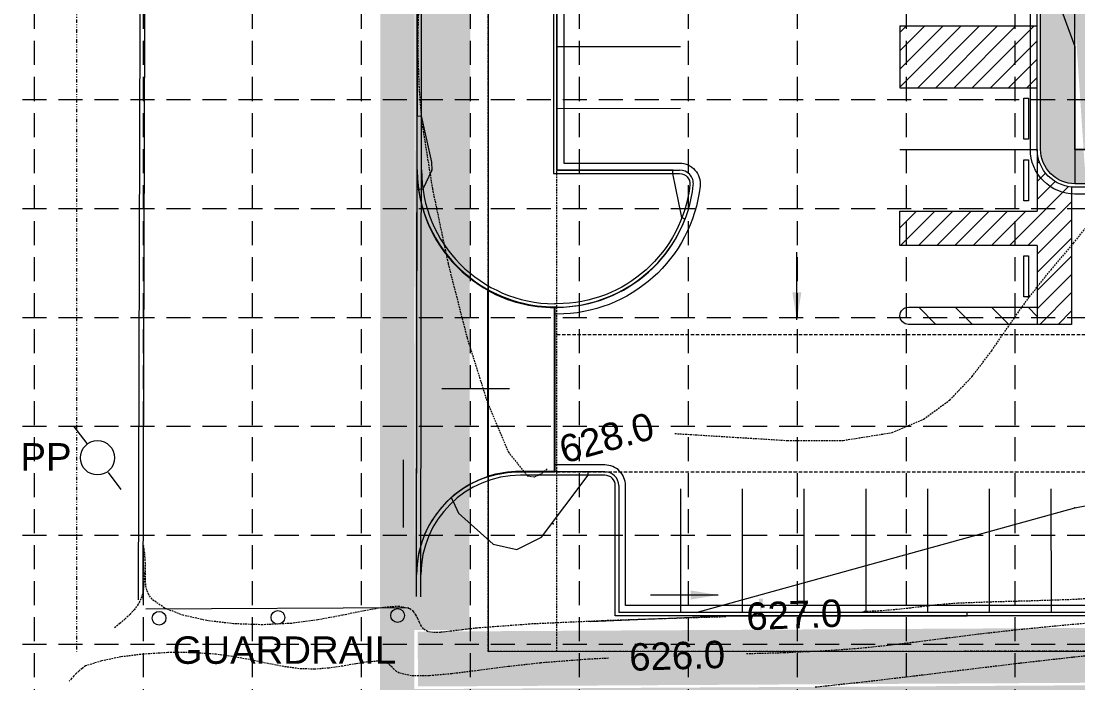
# Model space of a CAD drawing. Extents: x 299711 to 300729, y 199411 to 200048.
# Drawn here: x 299932 to 300086, y 199548.8 to 199645.3 of the extents above; entities that cross this region are included whole.
import ezdxf
from ezdxf.enums import TextEntityAlignment as Align

# ---------------------------------------------------------------- set-up
doc = ezdxf.new("R2010")
doc.units = 0
doc.header["$MEASUREMENT"] = 0
for name, pattern in [('DASHED', [0.75, 0.5, -0.25]), ('DIVIDE', [1.25, 0.5, -0.25, 0, -0.25, 0, -0.25]), ('DIVIDE2', [0.625, 0.25, -0.125, 0, -0.125, 0, -0.125]), ('HIDDEN', [0.375, 0.25, -0.125])]:
    doc.linetypes.add(name, pattern=pattern)
for name, color, linetype in [('11-CURB LINE', 8, 'Continuous'), ('13-GUTTER LINE', 8, 'Continuous'), ('BASE-30', 252, 'Continuous'), ('BASE-32', 252, 'Continuous'), ('BASE-34', 252, 'Continuous'), ('BASE-35', 252, 'Continuous'), ('BASE-52', 252, 'Continuous'), ('BASE-53', 252, 'Continuous'), ('BOUND-13', 7, 'Continuous'), ('BOUND-17', 7, 'Continuous'), ('BOUND-30', 7, 'Continuous'), ('CONT-1', 252, 'Continuous'), ('CONT-2', 252, 'Continuous'), ('EROSION BLANKET', 84, 'Continuous'), ('GRID', 254, 'HIDDEN'), ('Hide-Mark', 7, 'Continuous'), ('LIMITS OF DISTURBANCE', 1, 'HIDDEN'), ('PRO-AREA', 2, 'Continuous'), ('PRO-BLDG', 6, 'Continuous'), ('PRO-CONCRETE', 5, 'Continuous'), ('PRO-CURB', 5, 'Continuous'), ('PRO-FIRELANE', 1, 'DASHED'), ('PRO-GRADE', 2, 'Continuous'), ('PRO-GRADE-ARROWS', 5, 'Continuous'), ('PRO-GUTTER LIP', 8, 'Continuous'), ('PRO-LAYDOWN-CURB', 5, 'Continuous'), ('PRO-PARKING', 6, 'Continuous'), ('PRO-PARKING-STOPS', 6, 'Continuous'), ('PRO-SIDEWALK', 6, 'Continuous'), ('SILT FENCE', 200, 'Continuous')]:
    doc.layers.add(name, color=color, linetype=linetype)
doc.styles.get("Standard").update_dxf_attribs({"font": 'ARIAL.TTF'})

# ---------------------------------------------------------------- blocks, each defined once
blk = doc.blocks.new('PP')
at = {"layer": 'BASE-52', "color": 0, "linetype": 'Continuous', "lineweight": 0}
for p, q in [((0.04129999999895517, 0.03060000000004948), (0.09199999999873398, 0.06930000000102154)), ((-0.09200000000055297, -0.06929999999920256), (-0.04269999999996799, -0.0319999999992433))]:
    blk.add_line(p, q, dxfattribs=at)
blk.add_circle((-1.599995266587939e-05, 2.000002496060915e-06), 0.04999718384694068, dxfattribs=at)

msp = doc.modelspace()

# ---------------------------------------------------------------- hatches: boundary and pattern name
at = {"layer": 'PRO-CONCRETE', "linetype": 'Continuous', "lineweight": 0}
h = msp.add_hatch(dxfattribs=at)
h.set_pattern_fill('AR-CONC', style=0)
h.set_pattern_definition([(140, (0, 0), (0.6275213498259531, 7.172601826007535), [0.75, -8.25]), (85.00000000000001, (0, 0), (-7.521921337000118, -1.387513336129998), [0.6, -6.6]), (190.4514, (0.05229340000000016, 0.5977168), (-6.894395420609534, 5.785093817140218), [0.6374019000000001, -7.01142112]), (136.1842, (-2, 5.665498452323003e-16), (1.655190143290184, 10.67241048625644), [1.125, -12.375]), (186.6356, (-1.86206693, 0.8893674500000005), (-9.741178709004416, 9.346627055487037), [0.95610288, -10.51713]), (81.18420000000005, (-2, 5.665498452323003e-16), (-9.741186009253244, 9.346619451336275), [0.9, -9.9]), (111, (-1.5, 1), (4.02618890665339, 5.969070521184616), [0.75, -8.25]), (56.00000000000004, (-1.5, 1), (-7.251500450468529, 2.433153319215819), [0.6, -6.6]), (161.4514, (-1.16448394, 1.49742233), (-3.225304967099522, 8.402226285814901), [0.6374019000000001, -7.01142112]), (127.5, (0, 0), (-3.328938538313115, 0.1215985531729076), [0, -6.52, 0, -6.7, 0, -6.625]), (97.5, (0, 0), (-3.944117118823601, 2.630695374421487), [0, -3.82, 0, -6.37, 0, -2.525]), (57.49999999999999, (-6.317030774340149e-16, -2.23), (0.2255487173437995, 5.338224361724091), [0, -2.5, 0, -7.8, 0, -10.35]), (47.49999999999997, (-9.149780000501651e-16, -3.23), (-1.001049823323175, 5.831861693423862), [0, -3.25, 0, -5.18, 0, -7.35])])
h.paths.add_polyline_path([(300085.5609040498, 199702.5928828771), (300109.5600395563, 199726.596555566), (300205.5600384322, 199726.6112463838), (300205.5636393176, 199626.6112464487), (300085.5636407227, 199626.5928829263)], flags=16)
edge = h.paths.add_edge_path()
edge.add_line((300080.561782477, 199681.0957867781), (300080.5608294824, 199708.9161629807))
edge.add_line((300080.5608294824, 199708.9161629807), (300097.1956801169, 199725.7881061535))
edge.add_arc((300111.0814821058, 199712.0974340324), 19.5000000000099, 90.00839598441308, 135.4054155456093, ccw=False)
edge.add_line((300111.0786246231, 199731.5974338231), (300205.5593057432, 199731.6112787928))
edge.add_arc((300205.5600384311, 199726.6112788465), 5.000000000015691, 0.002063155355813251, 90.00839598472078, ccw=False)
edge.add_line((300210.5600384278, 199726.6114588908), (300210.5636393143, 199626.611426493))
edge.add_arc((300205.5636393175, 199626.6112464487), 5.000000000040174, -89.9912320634499, 0.0020631556893135894, ccw=False)
edge.add_line((300205.5644044643, 199621.6112465072), (300103.5614805069, 199621.5956370656))
edge.add_line((300103.5614805069, 199621.5956370656), (300085.5644146384, 199621.5928829863))
edge.add_arc((300085.5636494916, 199626.5928829277), 4.999999999958944, 180.0019626825393, 270.00876793588316, ccw=False)
edge.add_line((300080.5636494946, 199626.5927116513), (300080.5621079021, 199671.5957859069))
edge.add_line((300080.5621079021, 199671.5957859069), (300080.561782477, 199681.0957867781))
edge = h.paths.add_edge_path(flags=16)
edge.add_line((300083.0778455308, 199682.4025297165), (300083.0778455308, 199673.4359374441))
edge.add_line((300095.9552985314, 199624.1040160578), (300086.988706259, 199624.1040160578))
h.paths.add_polyline_path([(300082.4001531308, 199678.2188945849), (300083.7249312616, 199678.2225075221), (300083.0778455308, 199673.4359374441)], flags=24)
h.paths.add_polyline_path([(300091.7716633998, 199624.7817084578), (300091.7752763371, 199623.456930327), (300086.988706259, 199624.1040160578)], flags=24)
at = {"layer": 'PRO-PARKING', "linetype": 'Continuous', "lineweight": 0}
h = msp.add_hatch(dxfattribs=at)
h.set_pattern_fill('ANSI31', scale=15, angle=360, style=0)
h.set_pattern_definition([(44.99999999999996, (-187.2939534330508, 13.14247003031778), (-1.325825214724776, 1.325825214724777), [])])
h.paths.add_polyline_path([(300080.063341092, 199635.5957688002), (300080.0630327946, 199644.5957687949), (300060.0629924684, 199644.5950486164), (300060.0633165481, 199635.5950486223)])
h = msp.add_hatch(dxfattribs=at)
h.set_pattern_fill('ANSI31', scale=15, style=0)
h.set_pattern_definition([(45, (599.630738422391, 0), (-1.325825214724776, 1.325825214724777), [])])
h.paths.add_polyline_path([(300085.0644877125, 199621.1155808985, -0.3878285197881163), (300080.0636494948, 199626.5926902395), (300080.0639646948, 199617.5957688109), (300060.0636494948, 199617.5950486225), (300060.0636494948, 199612.5957687966), (300080.0636494948, 199612.5957687964), (300080.0646964261, 199601.0955797112), (300085.0675513131, 199601.0958899332)])
h = msp.add_hatch(dxfattribs=at)
h.set_pattern_fill('ANSI31', scale=30, angle=180, style=0)
h.set_pattern_definition([(315, (0, 0), (2.651650429449554, 2.651650429449552), [])])
edge = h.paths.add_edge_path()
edge.add_line((300080.0636494947, 199601.0955796462), (300061.313727006, 199601.0944169821))
edge.add_arc((300061.3136494947, 199602.3444169797), 1.249999999987583, 180, 270.0035528563012, ccw=False)
edge.add_arc((300061.314326374, 199602.3444169797), 1.250676879193634, 90.03307102257628, 180, ccw=False)
edge.add_line((300061.3136044855, 199603.5950936505), (300080.0636494947, 199603.5950936505))
edge.add_line((300080.0636494947, 199603.5950936505), (300080.0636494947, 199601.0955796462))

# ---------------------------------------------------------------- linework, layer by layer
at = {"layer": '11-CURB LINE', "linetype": 'Continuous', "lineweight": 0}
msp.add_lwpolyline([(299990.2325, 199561.37), (299990.3995000001, 199673.4611), (299990.2490000001, 199766.4253), (299990.1780000001, 199865.424), (299990.2692, 200025.7839)], dxfattribs=at)
at = {"layer": '13-GUTTER LINE', "linetype": 'Continuous', "lineweight": 0}
msp.add_lwpolyline([(299989.5841000001, 199561.3972), (299989.7687000001, 199673.5183), (299989.5127000001, 199766.3199), (299989.4972, 199865.2719), (299989.5135000001, 200007.5674), (299989.5700000001, 200025.9024)], dxfattribs=at)
at = {"layer": 'BASE-30', "linetype": 'Continuous', "lineweight": 0}
msp.add_lwpolyline([(299949.4017, 199907.4762), (299949.3925, 199799.8065), (299949.4228000001, 199696.0981), (299949.063, 199560.9121)], dxfattribs=at)
at = {"layer": 'BASE-32', "linetype": 'Continuous', "lineweight": 0}
msp.add_lwpolyline([(299950.0893000001, 199907.457), (299950.0996, 199799.689), (299950.0943000001, 199696.2038), (299949.7055, 199561.0012)], dxfattribs=at)
at = {"layer": 'BASE-34', "linetype": 'Continuous', "lineweight": 0}
msp.add_line((299950.1564, 199559.6284), (299988.5103, 199559.8128), dxfattribs=at)
for centre in [(299952.092412459, 199558.2358260073), (299969.4017213115, 199558.3722203297), (299986.8473239345, 199558.6450089744)]:
    msp.add_circle(centre, 1, dxfattribs=at)
at = {"layer": 'BOUND-13', "color": 7, "linetype": 'DIVIDE2', "lineweight": 0}
msp.add_lwpolyline([(300000.0726, 199553.4082), (300000.0054794855, 200000.0081949553), (300516.8484109867, 199985.027281869), (300516.8484109867, 199553.487281869), (300000.0726, 199553.4082)], dxfattribs=at)
at = {"layer": 'BOUND-17', "color": 7, "linetype": 'HIDDEN', "lineweight": 0}
msp.add_lwpolyline([(300010.0725998841, 199553.4097302927), (300010.0055231636, 199999.7183394208)], dxfattribs=at)
at = {"layer": 'BOUND-30', "color": 7, "linetype": 'DIVIDE', "lineweight": 0}
msp.add_line((299940.0190876217, 199909.4591784448), (299940.0726006776, 199553.3991824641), dxfattribs=at)
at = {"layer": 'CONT-1', "color": 25, "linetype": 'HIDDEN', "lineweight": 0}
msp.add_lwpolyline([(300091.878, 199553.2146), (300085.2644, 199552.5437), (300077.5434, 199551.6684), (300069.7458, 199550.7262), (300062.0538000001, 199549.7848), (300054.6497000001, 199548.9123), (300047.7159000001, 199548.1763)], dxfattribs=at)
at = {"layer": 'CONT-2', "color": 43, "linetype": 'HIDDEN', "lineweight": 0}
for points in [[(299989.9331, 199648.2121), (299989.8155, 199644.4216), (299989.8041000001, 199640.3325), (299989.9603, 199635.8175), (299990.3452, 199630.749), (299991.9212, 199620.8749), (299994.2121000001, 199609.9355), (299996.9793000001, 199599.1043), (299999.9842000001, 199589.5545), (300002.9883, 199582.4593), (300005.7529, 199578.9919), (300006.8097, 199578.8532), (300007.8725000001, 199579.3674), (300008.6482000001, 199580.011)], [(300027.2444, 199585.1742), (300035.2295, 199584.6822), (300043.6852000001, 199584.1567), (300051.7875, 199584.1767), (300058.9093000001, 199585.3091), (300063.5067, 199587.2737), (300067.3177, 199590.0637), (300070.5538000001, 199593.4615), (300073.4266000001, 199597.2499), (300076.1478, 199601.2112), (300078.9290000001, 199605.1282), (300082.0887, 199609.0541), (300085.3480000001, 199612.909), (300088.5041, 199616.9136)], [(300034.6599, 199558.4408), (300028.143, 199558.2463), (300016.7661000001, 199557.8692), (300006.4776, 199557.4057), (299998.422, 199556.8084), (299996.2661000001, 199556.5591), (299994.5087000001, 199556.3353), (299993.1079000001, 199556.1863), (299992.0212, 199556.1611), (299991.2065, 199556.3089), (299990.6215000001, 199556.6789), (299990.3127, 199557.1017), (299990.0564000001, 199557.617), (299989.8072, 199558.1754), (299989.5195000001, 199558.7272), (299989.1476, 199559.2231), (299988.6461, 199559.6135), (299987.0671, 199559.9739), (299984.8293, 199559.8257), (299982.0382000001, 199559.3367), (299978.7992000001, 199558.6743), (299975.2178, 199558.0062), (299971.3995000001, 199557.4999), (299967.1486, 199557.2883), (299962.958, 199557.4324), (299959.0411, 199557.9041), (299955.6113, 199558.6756), (299952.882, 199559.7189), (299951.0666, 199561.0061), (299950.5957000001, 199561.6543), (299950.3077000001, 199562.3415), (299950.1592000001, 199563.0632), (299950.1066000001, 199563.8153), (299950.1067000001, 199564.5932), (299950.1159, 199565.3925), (299950.0986, 199566.2242), (299950.0547, 199567.0222), (299949.9935, 199567.7347), (299949.9246, 199568.3101), (299949.8575, 199568.6966), (299949.8018, 199568.8423), (299949.7662, 199568.7238), (299949.7479, 199568.383), (299949.7450000001, 199567.8652), (299949.7558, 199567.2158), (299949.7784000001, 199566.4803), (299949.811, 199565.7039), (299949.8508, 199564.8863), (299949.8784, 199564.0789), (299949.8726000001, 199563.2867), (299949.8122, 199562.515), (299949.6759, 199561.7688), (299949.4425000001, 199561.0533), (299949.0369000001, 199560.2734), (299948.5013000001, 199559.5329), (299947.8616000001, 199558.8239), (299947.144, 199558.1384), (299946.3743, 199557.4687), (299945.5787, 199556.8068)], [(300091.8659, 199561.3584), (300085.4383, 199560.9727), (300079.0550000001, 199560.7546), (300073.2330000001, 199560.6054), (300068.4893, 199560.4262), (300066.4988000001, 199560.2848), (300064.8024, 199560.1146), (300063.2201, 199559.9248), (300061.5722000001, 199559.7248), (300059.6791000001, 199559.5238), (300057.361, 199559.3314), (300054.6451, 199559.1912)], [(300093.9934, 199558.0642), (300085.0438, 199557.3076), (300076.8623, 199556.5104), (300071.5277, 199555.9044), (300066.7907, 199555.3136), (300062.4319, 199554.7569), (300058.2316000001, 199554.2534), (300053.9704, 199553.8218), (300049.4287, 199553.4811), (300043.1873, 199553.1951), (300037.5849, 199553.0379)], [(300017.5957000001, 199552.4054), (300014.659, 199552.2645), (300007.6646, 199551.717), (300002.9666, 199551.1877), (299998.6213000001, 199550.6283), (299994.7450000001, 199550.1468), (299991.4544, 199549.8514), (299988.8659, 199549.8503), (299987.096, 199550.2516), (299986.6864000001, 199550.5009), (299986.3542000001, 199550.7878), (299986.0636000001, 199551.0879), (299985.7786, 199551.3769), (299985.4633000001, 199551.6305), (299985.0816, 199551.8242), (299983.9817000001, 199551.983), (299982.5207000001, 199551.876), (299980.7834, 199551.6045), (299978.8548, 199551.2696), (299976.8194, 199550.9724), (299974.7622000001, 199550.8143), (299972.496, 199550.891), (299970.2534, 199551.1909), (299967.9784, 199551.6326), (299965.615, 199552.1349), (299963.107, 199552.6165), (299960.3985, 199552.9962), (299956.9485000001, 199553.2268), (299953.3507000001, 199553.2255), (299949.8086, 199553.0113), (299946.5256000001, 199552.6032), (299943.7051, 199552.0199), (299941.3802, 199551.2921), (299940.8742, 199550.9384), (299940.4288000001, 199550.5751), (299940.0317000001, 199550.2042), (299939.671, 199549.8276), (299939.3345000001, 199549.4472), (299939.0101, 199549.0648)]]:
    msp.add_lwpolyline(points, dxfattribs=at)
at = {"layer": 'EROSION BLANKET', "const_width": 8, "flags": 128}
msp.add_lwpolyline([(299993.2896509287, 199556.5283338439), (299993.858844731, 199884.7712638819)], dxfattribs=at)
at = {"layer": 'GRID', "color": 252, "linetype": 'HIDDEN', "lineweight": 0, "ltscale": 14}
for p, q in [((299933.8916968158, 200030.9084836234), (299933.8916968158, 199474.9945918093)), ((299949.7729468159, 200030.9084836234), (299949.7729468159, 199474.9945918093)), ((299965.654196816, 200030.9084836234), (299965.654196816, 199474.9945918093)), ((299981.5354468161, 200030.9084836234), (299981.5354468161, 199474.9945918093)), ((299997.4166968162, 200030.9084836234), (299997.4166968162, 199474.9945918093)), ((300013.2979468163, 200030.9084836234), (300013.2979468163, 199474.9945918093)), ((300029.1791968163, 200030.9084836234), (300029.1791968163, 199474.9945918093)), ((300045.0604468164, 200030.9084836234), (300045.0604468164, 199474.9945918093)), ((300060.9416968165, 200030.9084836234), (300060.9416968165, 199474.9945918093)), ((300076.8229468166, 200030.9084836234), (300076.8229468166, 199474.9945918093)), ((299727.4354468149, 199633.8772336215), (300712.0729468195, 199633.8772336215)), ((299727.4354468149, 199617.9959836215), (300712.0729468195, 199617.9959836215)), ((299727.4354468149, 199602.1147336214), (300712.0729468195, 199602.1147336214)), ((299727.4354468149, 199586.2334836213), (300712.0729468195, 199586.2334836213)), ((299727.4354468149, 199570.3522336212), (300712.0729468195, 199570.3522336212)), ((299727.4354468149, 199554.4709836211), (300712.0729468195, 199554.4709836211))]:
    msp.add_line(p, q, dxfattribs=at)
at = {"layer": 'Hide-Mark', "linetype": 'Continuous', "lineweight": 0}
msp.add_line((300009.7142113635, 199580.5892808631, 8.210539994245314e-08), (300009.7374008643, 199602.5899825235), dxfattribs=at)
at = {"layer": 'Hide-Mark', "linetype": 'Continuous', "lineweight": 0, "flags": 128}
for points in [[(300000.0646865091, 199606.062220934), (300000.070056975, 199578.8887762298), (300000.070056975, 199578.8887762298, 0.3265805446984829), (299989.5997513082, 199564.6111619707), (299989.6975510521, 199623.6193780859, 0.2740036375050919), (300000.0646865084, 199606.062220934, -8.38612539140009e-05)], [(300080.0636494947, 199601.0955796462), (300061.313727006, 199601.0944169821, -0.4142317245088287), (300060.0636494948, 199602.3444169797, -0.4140445150392894), (300061.3136044855, 199603.5950936505), (300080.0636494947, 199603.5950936505), (300080.0636494947, 199601.0955796462)]]:
    msp.add_lwpolyline(points, format="xyb", dxfattribs=at)
at = {"layer": 'Hide-Mark', "linetype": 'Continuous', "flags": 128}
msp.add_lwpolyline([(300009.7005346994, 199603.5895811531), (300009.7026999504, 199579.5892745134), (300004.5974801902, 199579.5888139326, 0.07685932854846417), (300000.0700570227, 199578.8885350957), (300000.0646865091, 199606.062220934, 0.1263352185071774), (300009.7005346994, 199603.5895811531, 1.696353843986103)], format="xyb", dxfattribs=at)
at = {"layer": 'LIMITS OF DISTURBANCE', "ltscale": 70, "const_width": 5, "flags": 128}
msp.add_lwpolyline([(299986.8076923638, 199545.3965010106), (300521.5123250554, 199548.4156873148), (300520.2519205305, 199915.5144778489), (299987.0233927782, 199913.9474668966), (299986.7753130164, 199550.4809428742)], close=True, dxfattribs=at)
at = {"layer": 'PRO-AREA', "color": 7, "linetype": 'Continuous', "lineweight": 0, "flags": 128}
msp.add_lwpolyline([(300000.0726, 199553.4082), (300258.4605054933, 199553.4477409345), (300258.4269452361, 199992.5177384121), (300000.0054794855, 200000.0081949553), (299999.9816000001, 199931.9841), (300000.0726, 199553.4082)], dxfattribs=at)
at = {"layer": 'PRO-BLDG', "color": 7, "linetype": 'Continuous', "lineweight": 0, "flags": 128}
msp.add_lwpolyline([(300085.5609040498, 199702.5928828771), (300109.5600395563, 199726.596555566), (300205.5600384322, 199726.6112463838), (300205.5636393176, 199626.6112464487), (300085.5636407227, 199626.5928829263)], close=True, dxfattribs=at)
at = {"layer": 'PRO-CONCRETE', "color": 7, "linetype": 'Continuous', "lineweight": 0}
for p, q in [((300010.0631236851, 199640.5960386816), (300010.0631195998, 199640.7153007998)), ((300080.0631697241, 199640.598436552), (300080.0631656388, 199640.7176986702)), ((300010.063523585, 199630.3246766111), (300010.063523585, 199630.4421896507)), ((300025.7309914576, 199623.590245108), (300025.5968760855, 199623.590245108)), ((300009.7005346994, 199603.5895811531, -2.772784867439023e-08), (300009.7026999504, 199579.5892745135, 3.361022166679418e-08)), ((300009.7024421748, 199584.6902210095), (300009.7024421748, 199584.8622700826)), ((300024.4593436237, 199559.095330627), (300024.3418360575, 199559.095330627))]:
    msp.add_line(p, q, dxfattribs=at)
msp.add_solid([(300039.4649627533, 199561.0959799679), (300040.1316294199, 199561.0959799679), (300039.7982960866, 199559.0959799679)], dxfattribs=at)
at = {"layer": 'PRO-CURB', "color": 7, "linetype": 'Continuous', "lineweight": 0}
for p, q in [((300010.0585540991, 199758.5896358766, -1.044428656430098e-07), (300010.0637819794, 199623.5896359777)), ((300010.0638302909, 199623.5896359795), (300027.9523741126, 199623.5903287104, 1.138999573285298e-08)), ((300010.0668361508, 199603.5896362053), (300009.7005347001, 199603.5895811531)), ((300009.7026999504, 199579.5892745135), (300004.5974801902, 199579.5888139326)), ((300017.0688679172, 199579.5899390718, 8.210539994245314e-08), (300009.7026999504, 199579.5892745135)), ((300009.7143456077, 199579.0892808691, 3.310490336245227e-08), (300004.7455543703, 199579.0888361813)), ((300019.0691685017, 199577.5899390944, 8.210539994245314e-08), (300019.0694092304, 199559.0950681157)), ((300255.0644665023, 199559.1064062412), (300019.0694092304, 199559.0950681157))]:
    msp.add_line(p, q, dxfattribs=at)
at = {"layer": 'PRO-CURB', "color": 7, "linetype": 'Continuous', "lineweight": 0, "elevation": -9.971619470468054e-08, "flags": 128}
msp.add_lwpolyline([(300027.5585293989, 199759.0903135606), (300009.5580698987, 199759.0896164958), (300009.5643017239, 199623.089616635)], dxfattribs=at)
at = {"layer": 'PRO-CURB', "color": 7, "linetype": 'Continuous', "lineweight": 0, "flags": 128}
msp.add_lwpolyline([(300009.5638060527, 199623.0896166158), (300027.9523934749, 199623.0903287107, -0.4472135954965746), (300029.4431700002, 199621.4237197729, -0.3819340503716016), (300010.0667610046, 199604.0896361998), (300009.7089324925, 199604.0900133634)], format="xyb", dxfattribs=at)
at = {"layer": 'PRO-CURB', "color": 7, "linetype": 'Continuous', "lineweight": 0, "elevation": 8.210539994245314e-08, "flags": 128}
msp.add_lwpolyline([(300255.5640639483, 199558.6064543161), (300018.5694318864, 199558.5951050154), (300018.5691685016, 199577.5899390943, 0.414257582635255), (300017.0689430633, 199579.0899390774), (300009.7143456077, 199579.0892808691)], format="xyb", dxfattribs=at)
at = {"layer": 'PRO-CURB', "color": 7, "linetype": 'Continuous', "lineweight": 0}
for centre, radius, start, end in [((300009.6975288554, 199623.5895809272, -2.772784867439023e-08), 20, 179.9146373968566, 270.0086111109737), ((300009.8356420131, 199623.5896016847, 2.35525445609742e-07), 19.50000000013457, 179.9146373970661, 269.6276937514278), ((300027.9524515622, 199621.5903287119, 1.138999573285298e-08), 2, 353.6228485609535, 90.00221876927668), ((300010.0638303059, 199623.5896359795, 1.138999573285298e-08), 20, 270.0086111111, 353.6228485612118), ((300004.5997346606, 199564.588814102), 15, 90.00861111131418, 179.9146373979466), ((300017.0691685017, 199577.5899390944, 8.210539994245314e-08), 2, 2.224098277653808e-10, 90.00861111111736), ((300004.7477336078, 199564.588836345), 14.5, 90.00861111117548, 179.9146373968132)]:
    msp.add_arc(centre, radius, start, end, dxfattribs=at)
at = {"layer": 'PRO-FIRELANE', "color": 7, "lineweight": 0, "flags": 128}
for points in [[(300010.065659357, 199579.5899390717), (300190.0699600694, 199579.5899390718, 0.4142135623730951), (300235.0699600694, 199624.5899390718), (300235.0699600694, 199726.0674415943, 0.4142135774679725), (300190.0699577502, 199771.0674415942), (300099.7228951477, 199771.0674369379, -0.1771712311934794), (300083.5905767453, 199776.9690510236, 0.1771712179035607), (300054.5524059401, 199787.5919563777), (300010.0404099575, 199787.5919563777)], [(300010.065659357, 199599.5899390717), (300190.0699600694, 199599.5899390718, 0.414213562373095), (300215.0699600694, 199624.5899390718), (300215.0699600694, 199726.0674415943, 0.4142135774683302), (300190.069958781, 199751.0674415942), (300099.7228961784, 199751.0674369379, -0.1771712311930219), (300070.6847230541, 199761.6903422921, 0.1771712179036276), (300054.5524059401, 199767.5919563777), (300010.0404099575, 199767.5919563777)]]:
    msp.add_lwpolyline(points, format="xyb", dxfattribs=at)
at = {"layer": 'PRO-GRADE', "color": 25, "linetype": 'Continuous', "lineweight": 0, "flags": 128}
for points in [[(300014.9235811995, 199557.7861939774), (300034.3963568535, 199558.595862942), (300069.8528496442, 199558.5975608977), (300069.8469706961, 199559.097512837), (300030.3572221656, 199559.0956115754), (300085.5644059477, 199574.3438777575), (300205.5644044642, 199597.744059911), (300238.2540640242, 199641.2634502293), (300228.288770622, 199730.3337803973), (300211.6140639485, 199751.8359065572), (300216.3503987723, 199781.1358705562), (300213.3266671427, 199802.1012259775), (300137.1780244738, 199822.072949355), (300065.4345463308, 199863.8031798639), (300029.4221513003, 199882.1217330358), (300027.1592566774, 199884.0589607887), (300028.0392566763, 199884.0590031569, 0.418683825763582), (300030.0702580943, 199886.0590533115), (300030.0700435218, 199894.8783697775), (300029.5700435221, 199894.8783576126), (300023.9545302881, 199898.9570319147), (300011.5888, 199936.2027)], [(299989.5967902207, 199743.55723997), (299989.6994496403, 199631.4574846862), (299990.2890414446, 199631.4885158171), (299991.7679810649, 199624.7391771627), (299991.8550886586, 199623.576848914), (299990.537008237, 199620.7944747859), (299989.9008611526, 199620.7449460003, 0.7655704467642185), (300028.7306679184, 199616.4098606662), (300028.2688795493, 199616.6538408407), (300026.9611487949, 199623.0902903249), (300026.9823741132, 199623.5902911473), (300010.0638302909, 199623.5896359795), (300010.0570827415, 199656.6561974911)], [(299994.9563981656, 199575.283683247), (299995.7107629354, 199573.5421679996), (300000.7915482152, 199569.062706308), (300004.2149653854, 199568.2706803548), (300007.8176686924, 199570.0454614029), (300014.6089430731, 199579.0897189168), (300014.6088979645, 199579.5897171391), (300004.5974802769, 199579.5888139326, 0.1832584366602994), (299994.6524852978, 199575.8161125355), (299994.9563981656, 199575.283683247)]]:
    msp.add_lwpolyline(points, format="xyb", dxfattribs=at)
msp.add_lwpolyline([(300080.0626217313, 199656.595768788), (300085.5631004788, 199641.5959659674), (300085.5636408391, 199626.5928829263), (300090.0036494397, 199626.593562378)], dxfattribs=at)
at = {"layer": 'PRO-GRADE', "color": 25, "linetype": 'Continuous', "lineweight": 0}
for p in [(300085.5631004788, 199641.5959659674), (299990.2890414446, 199631.4885158171, 2.35525445609742e-07), (299991.8550886586, 199623.576848914, 2.35525445609742e-07), (300026.9823741132, 199623.5902911473, 1.077240022184789e-08), (299989.9008611526, 199620.7449460003, -2.772784867439024e-08), (300028.2688795493, 199616.6538408407, -2.388425085905618e-07), (300014.6089430731, 199579.0897189168, 8.210539994245314e-08), (299994.9564145097, 199575.2836982104), (300085.5644059477, 199574.3438777575), (300009.5100392959, 199572.0255449234), (300069.8469706961, 199559.097512837)]:
    msp.add_point(p, dxfattribs=at)
at = {"layer": 'PRO-GRADE-ARROWS', "color": 7, "linetype": 'Continuous', "lineweight": 0}
for p, q in [((300045.0410953101, 199601.7687184882, -5.953816763258971e-08), (300045.0407147419, 199611.5962175181, -5.953816763258971e-08)), ((299993.3124429735, 199591.7405095136), (300003.1399420034, 199591.7408900819)), ((299987.7187622503, 199571.492075296), (299987.718381682, 199581.3195743258)), ((300033.5566190621, 199561.6281064264, 8.210539994245314e-08), (300023.7291200278, 199561.627867325, 8.210539994245314e-08))]:
    msp.add_line(p, q, dxfattribs=at)
for points in [[(300044.3742737447, 199605.7686894438, -5.953816763258971e-08), (300045.7076070771, 199605.7687410769, -5.953816763258971e-08), (300045.0410953102, 199601.7687152633, -5.953816763258971e-08)], [(299997.312413929, 199592.407331079), (299997.3124655621, 199591.0739977466), (299993.3124397486, 199591.7405095135)], [(299987.0519406848, 199575.4920462515), (299988.3852740172, 199575.4920978846), (299987.7187622504, 199571.4920720711)], [(300029.556638508, 199560.9613424406, 8.210539994245314e-08), (300029.5566060683, 199562.2946757736, 8.210539994245314e-08), (300033.556622287, 199561.6281064264, 8.210539994245314e-08)]]:
    msp.add_solid(points, dxfattribs=at)
at = {"layer": 'PRO-GUTTER LIP', "linetype": 'Continuous', "lineweight": 0, "elevation": -9.971619470468054e-08, "flags": 128}
msp.add_lwpolyline([(300027.5585874862, 199757.5903135617), (300011.0581386309, 199757.5896745846), (300011.0642329894, 199624.5896747207)], dxfattribs=at)
at = {"layer": 'PRO-GUTTER LIP', "linetype": 'Continuous', "lineweight": 0, "flags": 128}
for points in [[(300065.1077541019, 199695.3793297839), (300096.1275415023, 199726.8412347782, -0.2007138559562279), (300111.0784048167, 199733.097433807), (300205.5590859369, 199733.1112787766, -0.4142459358552789), (300212.0600384268, 199726.611512904), (300212.0636393133, 199626.6114805062, -0.414179288277703), (300205.5646340082, 199620.1112465248), (300103.5617100509, 199620.0956370831), (300085.5646441822, 199620.0928830038, -0.4142483509233765), (300079.0636494952, 199626.5926602684), (300079.0618198321, 199679.5957327652)], [(300011.0642329894, 199624.5896747207), (300027.9523353877, 199624.5903287096, -0.447213595496288), (300030.9338884382, 199621.2571108339, -0.3819466001607803), (300010.0660664655, 199602.5896360986), (300009.7073514414, 199602.5900141966)]]:
    msp.add_lwpolyline(points, format="xyb", dxfattribs=at)
at = {"layer": 'PRO-GUTTER LIP', "linetype": 'Continuous', "lineweight": 0, "elevation": 8.210539994245314e-08, "flags": 128}
msp.add_lwpolyline([(300254.0640639484, 199560.1064543144), (300020.0694110864, 199560.0951768488), (300020.0691685015, 199577.5899598935, 0.4142575826301435), (300017.0687176249, 199580.5899390604), (300009.7142113635, 199580.5892808631)], format="xyb", dxfattribs=at)
at = {"layer": 'PRO-LAYDOWN-CURB', "linetype": 'Continuous', "lineweight": 0, "flags": 128}
msp.add_lwpolyline([(300103.5615570216, 199621.0956370714), (300085.5644911529, 199621.0928829921, -0.4142483509246032), (300080.0636494947, 199626.5926945237), (300080.0621079023, 199671.5957687791)], format="xyb", dxfattribs=at)
at = {"layer": 'PRO-PARKING', "color": 7, "linetype": 'Continuous', "lineweight": 0}
for p, q in [((300060.0629924685, 199644.5950486164), (300080.0629924557, 199644.5957687935)), ((300060.0629924684, 199644.5950486164), (300060.0633165481, 199635.5950486222)), ((300010.0631332439, 199641.589635966), (300028.0630849152, 199641.5903330111)), ((300060.0633165482, 199635.5950486222), (300080.0633165354, 199635.5957687993)), ((300010.0634817674, 199632.5896359728), (300028.0634334406, 199632.5903330179)), ((300060.0636494947, 199617.5950486225), (300080.0639646949, 199617.5957688109)), ((300060.0636494947, 199612.5957687964), (300060.0636494948, 199617.5950486225)), ((300080.0636494947, 199612.5957687964), (300060.0636494947, 199612.5957687964)), ((300080.0636494947, 199612.5957687964), (300080.0636494947, 199601.0955796462)), ((300028.0698884726, 199577.0955986719, 8.210539994245314e-08), (300028.0698884726, 199559.0954089219, 8.210539994245314e-08)), ((300037.0699602842, 199577.0960319866, 8.210539994245314e-08), (300037.0706086059, 199559.0915209058, 8.210539994245314e-08)), ((300046.0699602743, 199577.0964652979, 8.210539994245314e-08), (300046.0706086, 199559.0918449854, 8.210539994245314e-08)), ((300055.0699602645, 199577.0968986092, 8.210539994245314e-08), (300055.0706085942, 199559.0921690651, 8.210539994245314e-08)), ((300064.0699602549, 199577.0973319206, 8.210539994245314e-08), (300064.0706085884, 199559.0924931447, 8.210539994245314e-08)), ((300073.069960245, 199577.0977652319, 8.210539994245314e-08), (300073.0706085826, 199559.0928172244, 8.210539994245314e-08)), ((300082.0699602354, 199577.0981985432, 8.210539994245314e-08), (300082.0706085768, 199559.093141304, 8.210539994245314e-08))]:
    msp.add_line(p, q, dxfattribs=at)
at = {"layer": 'PRO-PARKING', "color": 7, "linetype": 'Continuous', "lineweight": 0, "flags": 128}
for points in [[(300060.0636406279, 199626.595048628), (300080.0636406151, 199626.5957688051)], [(300080.0636494947, 199626.5926945237), (300080.0636494947, 199617.5957687996)]]:
    msp.add_lwpolyline(points, dxfattribs=at)
msp.add_lwpolyline([(300085.0644877125, 199621.1155808985), (300085.0675513132, 199601.0958899332), (300061.313727006, 199601.0944169821, -0.4142317245081397), (300060.0636494948, 199602.3444169797), (300060.0636494948, 199602.3450936513, -0.41420301610897), (300061.3136044855, 199603.5950936505), (300080.0644688188, 199603.59576882)], format="xyb", dxfattribs=at)
at = {"layer": 'PRO-PARKING-STOPS', "color": 7, "linetype": 'Continuous', "lineweight": 0}
for points, elevation in [([(300078.0884951981, 199628.0950090922), (300078.0884951981, 199634.0950090899), (300078.7885896329, 199634.0950090899), (300078.7885896329, 199628.0950090922)], -3.334716163990067e-07), ([(300078.0884951981, 199619.0950090864), (300078.0884951981, 199625.0950090841), (300078.7885896329, 199625.0950090841), (300078.7885896329, 199619.0950090864)], -3.33471762537751e-07), ([(300078.0888192777, 199605.0957292661), (300078.0888192777, 199611.0957292638), (300078.7889137125, 199611.0957292638), (300078.7889137125, 199605.0957292661)], -3.334716163990067e-07)]:
    msp.add_lwpolyline(points, close=True, dxfattribs=dict(at, elevation=elevation))
at = {"layer": 'PRO-SIDEWALK', "color": 7, "linetype": 'Continuous', "lineweight": 0}
msp.add_line((300085.5636406869, 199626.5938776997), (300085.5644058336, 199621.5938777575), dxfattribs=at)
at = {"layer": 'PRO-SIDEWALK', "color": 7, "linetype": 'Continuous', "lineweight": 0, "flags": 128}
msp.add_lwpolyline([(300103.5614805069, 199621.5956370656), (300085.5644146384, 199621.5928829863, -0.4142483509246068), (300080.5636494946, 199626.5927116513), (300080.5621079021, 199671.5957859069)], format="xyb", dxfattribs=at)
at = {"layer": 'SILT FENCE', "const_width": 8, "flags": 128}
msp.add_lwpolyline([(299989.7993657754, 199552.2915909398), (300256.5181643296, 199553.7699271632), (300515.1383292392, 199555.0909042592), (300513.4539846983, 199908.5236439906), (299989.7425758207, 199907.1867298311)], dxfattribs=at)

# ---------------------------------------------------------------- block references
at = {"layer": 'BASE-52', "linetype": 'Continuous', "lineweight": 0, "xscale": 50, "yscale": 50, "rotation": 90}
msp.add_blockref('PP', (299943.1182384331, 199581.6377945115), dxfattribs=at)

# ---------------------------------------------------------------- texts
at = {"layer": 'BASE-35', "color": 7, "linetype": 'Continuous', "lineweight": 0}
msp.add_text('GUARDRAIL', height=4.000000200000001, dxfattribs=at).set_placement((299970.3558, 199553.5984), align=Align.MIDDLE)
at = {"layer": 'BASE-53', "color": 7, "linetype": 'Continuous', "lineweight": 0}
msp.add_text('PP', height=4.000000200000001, dxfattribs=at).set_placement((299935.6137741067, 199581.7757945115), align=Align.MIDDLE)
at = {"layer": 'CONT-1', "color": 25, "linetype": 'Continuous', "lineweight": 0}
for s, height, rotation, p in [('628.0', 4.000000200000001, 15.51713055555555, (300017.3016563405, 199584.5716955611)), ('627.0', 3.9999996, 2.150405555555556, (300044.6547434239, 199558.7616075555)), ('626.0', 3.9999996, 1.812291666666667, (300027.5880774471, 199552.7847633713))]:
    msp.add_text(s, height=height, rotation=rotation, dxfattribs=at).set_placement(p, align=Align.MIDDLE)

doc.saveas('drawing.dxf')
